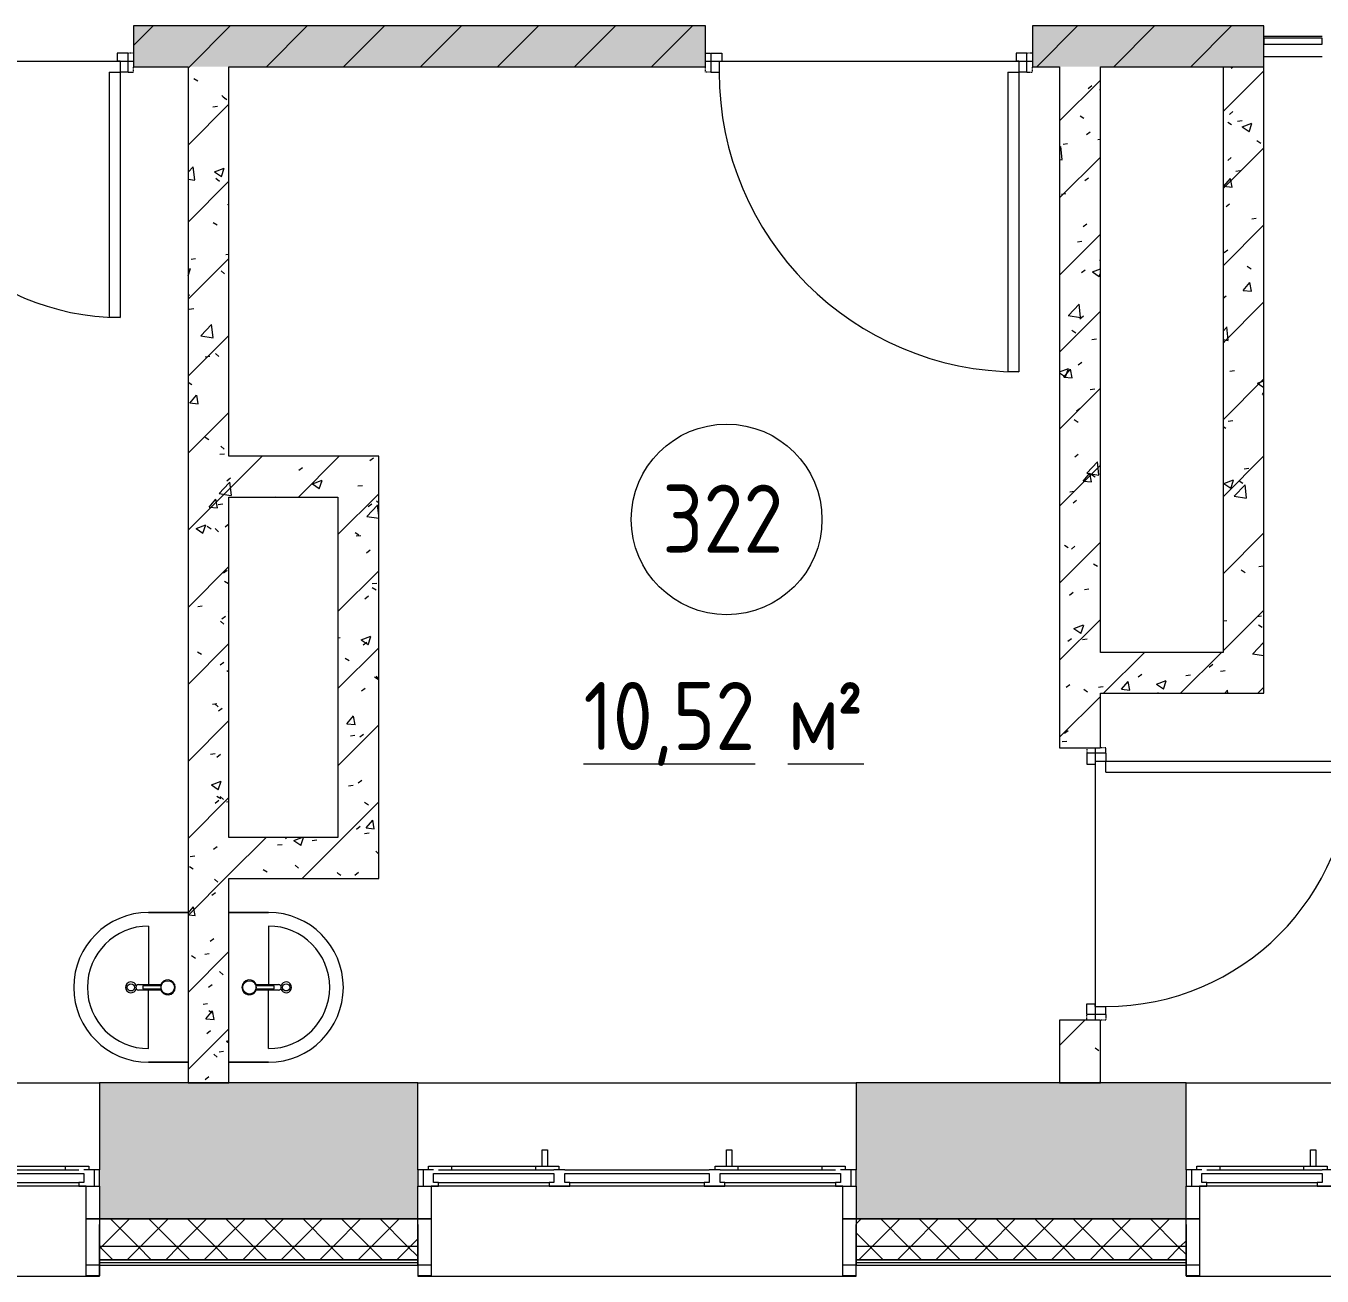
# Model space of a CAD drawing. Header units: millimetres. Extents: x -515342 to 330399, y -224905 to 507333.
# Drawn here: x -309280 to -304521, y 260535 to 265125 of the extents above; entities that cross this region are included whole.
import ezdxf

# ---------------------------------------------------------------- set-up
doc = ezdxf.new("R2010")
doc.units = ezdxf.units.MM
doc.linetypes.add('ASVP_Невидимые', pattern=[5, 3, -2])
doc.layers.get('0').update_dxf_attribs({"lineweight": 0})
for name, color, linetype, lineweight in [('_ Окна', 7, 'Continuous', 0), ('Витраж', 7, 'Continuous', 0), ('Двери', 7, 'Continuous', 0), ('Марки помещений', 7, 'Continuous', 0), ('Окна', 7, 'Continuous', 0), ('Панели витража', 7, 'Continuous', 0), ('Перекрытие', 7, 'Continuous', 0), ('Сантехника', 7, 'Continuous', 0), ('Стены внутренние', 7, 'Continuous', 0), ('Стены наружные', 7, 'Continuous', 0), ('Стены несущие', 7, 'Continuous', 0), ('Стены отделка', 7, 'Continuous', 0), ('Стены перегородки', 7, 'Continuous', 0), ('Стены штриховка', 7, 'Continuous', 0)]:
    doc.layers.add(name, color=color, linetype=linetype, lineweight=lineweight)
doc.styles.add('GOST Common_1', font='', dxfattribs={"width": 0.9, "height": 250})
doc.styles.add('GOST Common_2', font='', dxfattribs={"width": 0.9, "height": 250})
doc.styles.get('GOST Common_1').set_extended_font_data('GOST Common')
doc.styles.get('GOST Common_2').set_extended_font_data('GOST Common')
pattern_1 = [(45, (0, 0), (-70.71068, 70.71068), []), (135, (0, 0), (-70.71068, -70.71068), [])]
pattern_2 = [(45, (-375064.64, 258270.41), (-141.42136, 141.42136), [])]
pattern_3 = [(50, (-375064.64, 258270.4), (364.3679, -31.8783), [38.1, -419.1]), (355, (-375064.64, 258270.4), (-70.4859, 382.1133), [30.48, -335.28]), (100.451, (-375034.27, 258267.76), (293.885, 350.2334), [32.38, -356.18]), (46.184, (-375064.64, 258372), (542.1585, -84.0858), [57.15, -628.65]), (96.636, (-375019.46, 258365), (474.805, 494.8554), [48.57, -534.27]), (351.184, (-375064.64, 258372), (474.81, 494.85), [45.72, -502.92]), (21, (-375013.84, 258346.6), (303.2285, -204.5305), [38.1, -419.1]), (326, (-375013.84, 258346.6), (123.6039, 368.376), [30.48, -335.28]), (71.451, (-374988.57, 258329.57), (426.8341, 163.8427), [32.38, -356.18]), (37.5, (-375064.64, 258270.41), (6.17665, 169.11015), [16.764, -314.452, 16.764, -323.596, -336.55]), (37.5, (-375064.64, 258270.41), (6.17665, 169.11015), [-671.576, 16.764, -319.786]), (7.5, (-375064.64, 258270.41), (133.63888, 200.3615), [16.764, -177.292, 16.764, -306.832, -128.27]), (7.5, (-375064.64, 258270.41), (133.63888, 200.3615), [-517.652, 16.764, -111.506]), (327.5, (-375177.92, 258270.41), (271.18182, -11.45836), [16.764, -110.236, 16.764, -379.476, -525.78]), (327.5, (-375177.92, 258270.41), (271.18182, -11.45836), [-523.24, 16.764, -509.016]), (317.5, (-375228.72, 258270.41), (296.2585, 50.85285), [16.764, -148.336, 16.764, -246.38, -373.38]), (317.5, (-375228.72, 258270.41), (296.2585, 50.85285), [-428.244, 16.764, -356.616])]

# ---------------------------------------------------------------- blocks, each defined once
blk = doc.blocks.new('Окно_ПВХ_3Створки_1Фрамуга-верх - АР_Окно_ОП_1820_h_х1570_3ст2фр-в-V3-О_АР_П_3__6_750_План 3 этажа')
at = {"layer": '_ Окна'}
for p, q in [((-729, 130), (-805, 130)), ((-805, 130), (-805, 70)), ((-785, 70), (-785, 130)), ((-747, 84), (-747, 116)), ((-747, 116), (-729, 116)), ((-729, 116), (-729, 130)), ((-323, 116), (-729, 116)), ((-247, 130), (-323, 130)), ((-323, 130), (-323, 116)), ((-323, 116), (-305, 116)), ((-305, 116), (-305, 84)), ((-265, 84), (-265, 116)), ((-265, 116), (-247, 116)), ((-247, 116), (-247, 130)), ((247, 116), (-247, 116)), ((323, 130), (247, 130)), ((247, 130), (247, 116)), ((247, 116), (265, 116)), ((265, 116), (265, 84)), ((305, 84), (305, 116)), ((305, 116), (323, 116)), ((323, 116), (323, 130)), ((729, 116), (323, 116)), ((729, 130), (729, 116)), ((805, 130), (729, 130)), ((729, 116), (747, 116)), ((747, 116), (747, 84)), ((785, 70), (785, 130)), ((805, 70), (805, 130)), ((-805, 70), (-747, 70)), ((-765, 56), (-765, 70)), ((-680, 56), (-765, 56)), ((-305, 84), (-747, 84)), ((-680, 70), (-680, 56)), ((-372, 70), (-372, 56)), ((-287, 56), (-372, 56)), ((-305, 70), (-265, 70)), ((-287, 70), (-287, 56)), ((265, 84), (-265, 84)), ((265, 70), (305, 70)), ((287, 56), (287, 70)), ((372, 56), (287, 56)), ((747, 84), (305, 84)), ((372, 70), (372, 56)), ((680, 70), (680, 56)), ((765, 56), (680, 56)), ((747, 70), (805, 70)), ((765, 70), (765, 56))]:
    blk.add_line(p, q, dxfattribs=at)
at = {"layer": 'Окна'}
for p, q in [((-729, 130), (-323, 130)), ((-247, 130), (247, 130)), ((323, 130), (729, 130)), ((-305, 70), (-729, 70)), ((-372, 56), (-680, 56)), ((-348.5, -4), (-348.5, 56)), ((-328.5, 56), (-328.5, -4)), ((265, 70), (-265, 70)), ((729, 70), (305, 70)), ((328.5, -4), (328.5, 56)), ((348.5, 56), (348.5, -4)), ((680, 56), (372, 56)), ((-328.5, -4), (-348.5, -4)), ((348.5, -4), (328.5, -4))]:
    blk.add_line(p, q, dxfattribs=at)
blk = doc.blocks.new('Прямоугольный импост - АР_Откос_Металлический_50х330 Белый Левый-V16-О_АР_П_3__6_750_План 3 этажа')
at = {"layer": 'Витраж'}
for p, q in [((83984.6, 2594.9), (82474.6, 2594.9)), ((82474.6, 2264.9), (83984.6, 2264.9))]:
    blk.add_line(p, q, dxfattribs=at)
blk = doc.blocks.new('Прямоугольный импост - АР_Откос_Металлический_50х330 Белый Правый-V17-О_АР_П_3__6_750_План 3 этажа')
at = {"layer": 'Витраж', "lineweight": 18}
for p, q in [((-50, -40), (-50, 290)), ((-50, 290), (-49, 290)), ((-49, 290), (-49, -39)), ((-1, -39), (-1, 150)), ((-1, 150), (0, 150)), ((0, 150), (0, -40)), ((0, -40), (-50, -40)), ((-49, -39), (-1, -39))]:
    blk.add_line(p, q, dxfattribs=at)
blk = doc.blocks.new('Прямоугольный импост - АР_Откос_Металлический_50х330 Белый Левый-V18-О_АР_П_3__6_750_План 3 этажа')
at = {"layer": 'Витраж', "lineweight": 18}
for p, q in [((-50, 290), (-50, -40)), ((-49, 290), (-50, 290)), ((-49, -39), (-49, 290)), ((0, 150), (-1, 150)), ((-1, 150), (-1, -39)), ((0, -40), (0, 150)), ((-50, -40), (0, -40)), ((-1, -39), (-49, -39))]:
    blk.add_line(p, q, dxfattribs=at)
blk = doc.blocks.new('СД_Люблино_Фасады_rvt-1-О_АР_П_3__6_750_План 3 этажа')
at = {"layer": 'Стены внутренние'}
h = blk.add_hatch(dxfattribs=at)
h.set_pattern_fill('FP_1', color=256, style=0, pattern_type=2)
h.set_pattern_definition([(45, (0, 0), (-224.5064, 224.5064), []), (45, (224.5, 0), (-224.5064, 224.5064), [396.875, -79.375, 3.353, -76.022])])
h.paths.add_polyline_path([(85325, 2475), (85325, 2975), (84034.6, 2975), (84034.6, 2475), (84354.2, 2475)])
h.paths.add_polyline_path([(82424.6, 2475), (82424.6, 2975), (80024.6, 2975), (80024.6, 2475), (82310.6, 2475)])
h.paths.add_polyline_path([(77614.6, 2475), (77614.6, 2975), (76428.8, 2975), (76428.8, 2475), (77457.1, 2475)])
h.paths.add_polyline_path([(73880.8, 2475), (74018.8, 2475), (74018.8, 2975), (71654.3, 2975), (71654.3, 2475), (73625.3, 2475)])
h.paths.add_polyline_path([(70044.3, 2475), (70044.3, 2975), (68833.2, 2975), (68833.2, 2475), (69547.1, 2475)])
h.paths.add_polyline_path([(67223.2, 2475), (67223.2, 2975), (66055, 2975), (66055, 2475), (66983.7, 2475)])
h.paths.add_polyline_path([(64445, 2475), (64445, 2975), (63279.5, 2975), (63279.5, 2475), (64429.2, 2475)])
h.paths.add_polyline_path([(61669.5, 2475), (61669.5, 2975), (59270, 2975), (59270, 2475), (61619.2, 2475)])
h.paths.add_polyline_path([(56860, 2475), (56860, 2975), (55705, 2975), (55705, 2475), (56765.7, 2475)])
h.paths.add_polyline_path([(53295, 2475), (53295, 2975), (52107.5, 2975), (52107.5, 2475), (53189.4, 2475)])
h.paths.add_polyline_path([(49697.5, 2475), (49697.5, 2975), (48505, 2975), (48505, 2475), (49613.1, 2475)])
h.paths.add_polyline_path([(46036.8, 2475), (46095, 2475), (46095, 2975), (44880, 2975), (44880, 2475), (45525.9, 2475)])
h.paths.add_polyline_path([(42470, 2475), (42470, 2975), (40100.1, 2975), (40100.1, 2475), (42460.5, 2475)])
h.paths.add_polyline_path([(38490.1, 2475), (38490.1, 2975), (37284.2, 2975), (37284.2, 2475), (38373.4, 2475)])
h.paths.add_polyline_path([(35563.4, 2475), (35674.2, 2475), (35674.2, 2975), (34486.9, 2975), (34486.9, 2475), (35308, 2475)])
h.paths.add_polyline_path([(32753.5, 2475), (32876.9, 2475), (32876.9, 2975), (31722.6, 2975), (31722.6, 2475), (32242.6, 2475)])
h.paths.add_polyline_path([(29943.5, 2475), (30112.6, 2475), (30112.6, 2975), (27685.9, 2975), (27685.9, 2475), (29688.1, 2475)])
h.paths.add_polyline_path([(25275.9, 2475), (25275.9, 2975), (24073.4, 2975), (24073.4, 2475), (25090, 2475)])
h.paths.add_polyline_path([(21663.4, 2475), (21663.4, 2975), (19290.9, 2975), (19290.9, 2475), (21513.7, 2475)])
h.paths.add_polyline_path([(17680.9, 2475), (17680.9, 2975), (16335, 2975), (16335, 2475), (17426.5, 2475)])
at = {"layer": 'Стены наружные'}
h = blk.add_hatch(dxfattribs=at)
h.set_pattern_fill('FP_5', color=256, style=0, pattern_type=2)
h.set_pattern_definition(pattern_1)
h.paths.add_polyline_path([(77457.1, 2374.9), (77614.6, 2374.9), (77614.6, 2474.9), (76428.8, 2474.9), (76428.8, 2374.9), (77201.6, 2374.9)])
h.paths.add_polyline_path([(73880.8, 2374.9), (74018.8, 2374.9), (74018.8, 2474.9), (71654.3, 2474.9), (71654.3, 2374.9), (73625.3, 2374.9)])
h.paths.add_polyline_path([(70044.3, 2374.9), (70044.3, 2474.9), (68833.2, 2474.9), (68833.2, 2374.9), (69027.3, 2374.9)])
h.paths.add_polyline_path([(66983.7, 2374.9), (67223.2, 2374.9), (67223.2, 2474.9), (66055, 2474.9), (66055, 2374.9), (66472.8, 2374.9)])
h.paths.add_polyline_path([(64445, 2374.9), (64445, 2474.9), (63279.5, 2474.9), (63279.5, 2374.9), (64429.2, 2374.9)])
h.paths.add_polyline_path([(61363.8, 2374.9), (61669.5, 2374.9), (61669.5, 2474.9), (60240, 2474.9), (60240, 2374.9), (61108.3, 2374.9)])
h = blk.add_hatch(dxfattribs=at)
h.set_pattern_fill('FP_5', color=256, style=0, pattern_type=2)
h.set_pattern_definition(pattern_1)
h.paths.add_polyline_path([(77614.6, 2324.9), (77614.6, 2374.9), (76428.8, 2374.9), (76428.8, 2324.9), (77457.1, 2324.9)])
h.paths.add_polyline_path([(73625.3, 2324.9), (74018.8, 2324.9), (74018.8, 2374.9), (71654.3, 2374.9), (71654.3, 2324.9), (73114.5, 2324.9)])
h.paths.add_polyline_path([(70044.3, 2324.9), (70044.3, 2374.9), (68833.2, 2374.9), (68833.2, 2324.9), (69027.3, 2324.9)])
h.paths.add_polyline_path([(67223.2, 2324.9), (67223.2, 2374.9), (66055, 2374.9), (66055, 2324.9), (66983.7, 2324.9)])
h.paths.add_polyline_path([(63918.3, 2324.9), (64445, 2324.9), (64445, 2374.9), (63279.5, 2374.9), (63279.5, 2324.9), (63407.4, 2324.9)])
h.paths.add_polyline_path([(61363.8, 2324.9), (61669.5, 2324.9), (61669.5, 2374.9), (60240, 2374.9), (60240, 2324.9), (61108.3, 2324.9)])
at = {"layer": 'Стены внутренние'}
for p, q in [((64445, 2975), (66055, 2975)), ((67223.2, 2975), (68833.2, 2975)), ((70044.3, 2975), (71654.3, 2975)), ((66055, 2475), (66006, 2475)), ((67272.2, 2475), (67223.2, 2475)), ((68833.2, 2475), (68784.2, 2475)), ((70093.3, 2475), (70044.3, 2475)), ((66054.2, 2304.9), (66005.9, 2304.9)), ((67272.3, 2304.9), (67224, 2304.9)), ((68832.4, 2304.9), (68784.1, 2304.9)), ((70093.4, 2304.9), (70045.1, 2304.9))]:
    blk.add_line(p, q, dxfattribs=at)
at = {"layer": 'Стены наружные'}
for p, q in [((66006, 2474.9), (66055, 2474.9)), ((67223.2, 2474.9), (67272.2, 2474.9)), ((68784.2, 2474.9), (68833.2, 2474.9)), ((70044.3, 2474.9), (70093.3, 2474.9))]:
    blk.add_line(p, q, dxfattribs=at)
at = {"layer": 'Стены несущие'}
for p, q in [((67223.2, 2975), (66055, 2975)), ((66055, 2975), (66055, 2655)), ((67223.2, 2655), (67223.2, 2975)), ((70044.3, 2975), (68833.2, 2975)), ((68833.2, 2975), (68833.2, 2655)), ((70044.3, 2655), (70044.3, 2975)), ((66055, 2595), (66055, 2475)), ((67223.2, 2475), (67223.2, 2595)), ((68833.2, 2595), (68833.2, 2475)), ((70044.3, 2475), (70044.3, 2595)), ((66055, 2475), (67223.2, 2475)), ((68833.2, 2475), (70044.3, 2475))]:
    blk.add_line(p, q, dxfattribs=at)
at = {"layer": 'Стены отделка', "lineweight": 9}
for p, q in [((67223.2, 2474.9), (66055, 2474.9)), ((66055, 2474.9), (66055, 2374.9)), ((67223.2, 2374.9), (67223.2, 2474.9)), ((70044.3, 2474.9), (68833.2, 2474.9)), ((68833.2, 2474.9), (68833.2, 2374.9)), ((70044.3, 2374.9), (70044.3, 2474.9)), ((66055, 2374.9), (66055, 2324.9)), ((67223.2, 2324.9), (67223.2, 2374.9)), ((68833.2, 2374.9), (68833.2, 2324.9)), ((70044.3, 2324.9), (70044.3, 2374.9)), ((66055, 2324.9), (66055, 2314.9)), ((66055, 2314.9), (66055, 2304.9)), ((66055, 2304.9), (67223.2, 2304.9)), ((67223.2, 2314.9), (67223.2, 2324.9)), ((67223.2, 2304.9), (67223.2, 2314.9)), ((68833.2, 2324.9), (68833.2, 2314.9)), ((68833.2, 2314.9), (68833.2, 2304.9)), ((68833.2, 2304.9), (70044.3, 2304.9)), ((70044.3, 2314.9), (70044.3, 2324.9)), ((70044.3, 2304.9), (70044.3, 2314.9))]:
    blk.add_line(p, q, dxfattribs=at)
at = {"layer": 'Стены штриховка'}
for p, q in [((66055, 2374.9), (67223.2, 2374.9)), ((68833.2, 2374.9), (70044.3, 2374.9)), ((66055, 2324.9), (67223.2, 2324.9)), ((67223.2, 2324.9), (66055, 2324.9)), ((66055, 2314.9), (67223.2, 2314.9)), ((68833.2, 2324.9), (70044.3, 2324.9)), ((70044.3, 2324.9), (68833.2, 2324.9)), ((68833.2, 2314.9), (70044.3, 2314.9))]:
    blk.add_line(p, q, dxfattribs=at)
at = {"layer": 'Витраж', "lineweight": 9}
for name, p in [('Прямоугольный импост - АР_Откос_Металлический_50х330 Белый Левый-V16-О_АР_П_3__6_750_План 3 этажа', (-17979.6, 0)), ('Прямоугольный импост - АР_Откос_Металлический_50х330 Белый Левый-V18-О_АР_П_3__6_750_План 3 этажа', (66055, 2304.9)), ('Прямоугольный импост - АР_Откос_Металлический_50х330 Белый Левый-V16-О_АР_П_3__6_750_План 3 этажа', (-15201.4, 0)), ('Прямоугольный импост - АР_Откос_Металлический_50х330 Белый Левый-V18-О_АР_П_3__6_750_План 3 этажа', (68833.2, 2304.9)), ('Прямоугольный импост - АР_Откос_Металлический_50х330 Белый Левый-V16-О_АР_П_3__6_750_План 3 этажа', (-12380.4, 0))]:
    blk.add_blockref(name, p, dxfattribs=at)
at = {"layer": 'Витраж', "lineweight": 9, "extrusion": (0, 0, -1)}
for p in [(-67223.2, 2304.9), (-70044.3, 2304.9)]:
    blk.add_blockref('Прямоугольный импост - АР_Откос_Металлический_50х330 Белый Правый-V17-О_АР_П_3__6_750_План 3 этажа', p, dxfattribs=at)
at = {"layer": 'Окна', "lineweight": 9, "rotation": 180}
for p in [(65250, 2725), (68028.2, 2725), (70849.3, 2725)]:
    blk.add_blockref('Окно_ПВХ_3Створки_1Фрамуга-верх - АР_Окно_ОП_1820_h_х1570_3ст2фр-в-V3-О_АР_П_3__6_750_План 3 этажа', p, dxfattribs=at)
blk = doc.blocks.new('Дверь_Деревянная_1 полотно - АР_Дверь_Межкомнатная_900х2000h_полотно__Г_Пр-9141869-О_АР_П_3__6_750_План 3 этажа')
at = {"layer": 'Двери', "lineweight": 18}
for p, q in [((-450, 95), (-450, 995)), ((-450, 995), (-410, 995)), ((-410, 95), (-410, 995)), ((-480, 95), (-450, 95)), ((-480, 95), (-480, 25)), ((-450, 55), (-450, 95)), ((-410, 95), (-450, 95)), ((-450, 55), (-440, 55)), ((-440, 25), (-440, 55)), ((450, 55), (440, 55)), ((440, 25), (440, 55)), ((480, 95), (450, 95)), ((450, 55), (450, 95)), ((480, 95), (480, 25)), ((-480, 25), (-440, 25)), ((480, 25), (440, 25))]:
    blk.add_line(p, q, dxfattribs=at)
at = {"layer": 'Двери', "linetype": 'ASVP_Невидимые', "lineweight": 18}
for p, q in [((-500, 95), (-500, 75)), ((-480, 95), (-500, 95)), ((480, 95), (500, 95)), ((500, 95), (500, 75)), ((-500, 25), (-480, 25)), ((500, 25), (480, 25))]:
    blk.add_line(p, q, dxfattribs=at)
at = {"layer": 'Двери', "lineweight": 18}
blk.add_arc((-450, 95), 900, 0, 90, dxfattribs=at)
blk = doc.blocks.new('Панели_Витраж ТПТ75_Заполнение - АР_ПанельВитража_ТПТ75_Стекло многослойное огнестойкое_22мм-9684603-О_АР_П_3__6_750_План 3 этажа')
at = {"layer": 'Панели витража', "lineweight": 18}
for p, q in [((106.9, -7.5), (-106.9, -7.5)), ((-106.9, -7.5), (-106.9, -29.5)), ((-106.9, -29.5), (106.9, -29.5)), ((106.9, -29.5), (106.9, -7.5))]:
    blk.add_line(p, q, dxfattribs=at)
blk = doc.blocks.new('Прямоугольный импост - АР_Импост_ТПТ75_101х75-9684602-О_АР_П_3__6_750_План 3 этажа')
at = {"layer": 'Витраж'}
for p, q in [((70330, 6817.5), (70543.8, 6817.5)), ((70330, 6742.5), (70543.8, 6742.5))]:
    blk.add_line(p, q, dxfattribs=at)
blk = doc.blocks.new('Дверь_Деревянная_1 полотно - АР_Дверь_Межкомнатная_1100х2000h_полотно__Г_Пр-10276698-О_АР_П_3__6_750_План 3 этажа')
at = {"layer": 'Двери', "lineweight": 18}
for p, q in [((-550, 95), (-550, 1195)), ((-550, 1195), (-510, 1195)), ((-510, 95), (-510, 1195)), ((-580, 95), (-550, 95)), ((-580, 95), (-580, 25)), ((-550, 55), (-550, 95)), ((-510, 95), (-550, 95)), ((-550, 55), (-540, 55)), ((-540, 25), (-540, 55)), ((550, 55), (540, 55)), ((540, 25), (540, 55)), ((580, 95), (550, 95)), ((550, 55), (550, 95)), ((580, 95), (580, 25)), ((-580, 25), (-540, 25)), ((580, 25), (540, 25))]:
    blk.add_line(p, q, dxfattribs=at)
at = {"layer": 'Двери', "linetype": 'ASVP_Невидимые', "lineweight": 18}
for p, q in [((-600, 95), (-600, 75)), ((-580, 95), (-600, 95)), ((580, 95), (600, 95)), ((600, 95), (600, 75)), ((-600, 25), (-580, 25)), ((600, 25), (580, 25))]:
    blk.add_line(p, q, dxfattribs=at)
at = {"layer": 'Двери', "lineweight": 18}
blk.add_arc((-550, 95), 1100, 0, 90, dxfattribs=at)
blk = doc.blocks.new('2D_Раковина - АР_Сантехнические приборы_Раковина 550х420-8920611-О_АР_П_3__6_750_План 3 этажа')
at = {"layer": 'Сантехника'}
for p, q in [((-119.1, 175.6), (-119.1, 256.9)), ((-115.1, 241), (-115.1, 174.6)), ((-103.1, 241), (-115.1, 241)), ((-103.1, 174.6), (-103.1, 241)), ((-99.1, 256.9), (-99.1, 175.6)), ((-384.1, 220), (-384.1, 75)), ((-384.1, 75), (-384.1, 220)), ((-334.1, 220), (-119.1, 220)), ((115.9, 220), (-99.1, 220)), ((165.9, 75), (165.9, 220)), ((165.9, 220), (165.9, 75))]:
    blk.add_line(p, q, dxfattribs=at)
for centre, radius in [((-109.1, 285), 13.3), ((-109.1, 150), 24.5)]:
    blk.add_circle(centre, radius, dxfattribs=at)
for centre, radius, start, end in [((-109.1, 220), 275, 360, 180), ((-109.1, 220), 275, 360, 180), ((-109.1, 220), 225, 0, 180), ((-109.1, 285), 20, 284.1438, 255.8562), ((-109.1, 256.9), 10, 0, 180), ((-109.1, 150), 27.5, 102.6043, 77.3977), ((-109.1, 150), 25.3, 76.2933, 103.7089)]:
    blk.add_arc(centre, radius, start, end, dxfattribs=at)
blk = doc.blocks.new('ASVP_Марка_Помещение_ДваЗначения - Номер Площадь-685795-О_АР_П_3__6_750_План 3 этажа')
at = {"layer": 'Марки помещений'}
blk.add_circle((0, 0), 3.5, dxfattribs=at)

msp = doc.modelspace()

# ---------------------------------------------------------------- hatches: boundary and pattern name
at = {"layer": 'Стены внутренние'}
h = msp.add_hatch(dxfattribs=at)
h.set_pattern_fill('FP_2', color=256, style=0, pattern_type=2)
h.set_pattern_definition(pattern_2)
h.paths.add_polyline_path([(-304734.6354, 264975.4137), (-304734.6354, 265125.4137), (-305584.6354, 265125.4137), (-305584.6354, 264975.4137), (-305015.5749, 264975.4137)])
h.paths.add_polyline_path([(-306784.6354, 264975.4137), (-306784.6354, 265125.4137), (-308884.6354, 265125.4137), (-308884.6354, 264975.4137), (-308080.9655, 264975.4137)])
h.paths.add_polyline_path([(-309884.6354, 264975.4137), (-309884.6354, 265125.4137), (-312284.6354, 265125.4137), (-312284.6354, 264975.4137), (-310124.5592, 264975.4137)])
h.paths.add_polyline_path([(-313284.6354, 264975.4137), (-313284.6354, 265125.4137), (-314314.6354, 265125.4137), (-314314.6354, 264975.4137), (-314211.7467, 264975.4137)])
h = msp.add_hatch(dxfattribs=at)
h.set_pattern_fill('FP_3', color=256, style=0, pattern_type=2)
h.set_pattern_definition(pattern_3)
h.paths.add_polyline_path([(-304734.6354, 264975.4137), (-304734.6354, 265125.4137), (-305584.6354, 265125.4137), (-305584.6354, 264975.4137), (-305015.5749, 264975.4137)])
h.paths.add_polyline_path([(-306784.6354, 264975.4137), (-306784.6354, 265125.4137), (-308884.6354, 265125.4137), (-308884.6354, 264975.4137), (-308080.9655, 264975.4137)])
h.paths.add_polyline_path([(-309884.6354, 264975.4137), (-309884.6354, 265125.4137), (-312284.6354, 265125.4137), (-312284.6354, 264975.4137), (-310124.5592, 264975.4137)])
h.paths.add_polyline_path([(-313284.6354, 264975.4137), (-313284.6354, 265125.4137), (-314314.6354, 265125.4137), (-314314.6354, 264975.4137), (-314211.7467, 264975.4137)])
h = msp.add_hatch(dxfattribs=at)
h.set_pattern_fill('FP_2', color=256, style=0, pattern_type=2)
h.set_pattern_definition(pattern_2)
h.paths.add_polyline_path([(-308591.8639, 261245.4137), (-308534.6354, 261245.4137), (-308534.6354, 264975.4137), (-308684.6354, 264975.4137), (-308684.6354, 261245.4137)])
h = msp.add_hatch(dxfattribs=at)
h.set_pattern_fill('FP_3', color=256, style=0, pattern_type=2)
h.set_pattern_definition(pattern_3)
h.paths.add_polyline_path([(-308591.8639, 261245.4137), (-308534.6354, 261245.4137), (-308534.6354, 264975.4137), (-308684.6354, 264975.4137), (-308684.6354, 261245.4137)])
h = msp.add_hatch(dxfattribs=at)
h.set_pattern_fill('FP_2', color=256, style=0, pattern_type=2)
h.set_pattern_definition(pattern_2)
h.paths.add_polyline_path([(-305484.6354, 261245.3538), (-305334.6354, 261245.3538), (-305334.6354, 261475.4137), (-305484.6354, 261475.4137), (-305484.6354, 261288.9235)])
h.paths.add_polyline_path([(-305484.6354, 262475.4137), (-305334.6354, 262475.4137), (-305334.6354, 264975.4137), (-305484.6354, 264975.4137), (-305484.6354, 262722.3644)])
h = msp.add_hatch(dxfattribs=at)
h.set_pattern_fill('FP_3', color=256, style=0, pattern_type=2)
h.set_pattern_definition(pattern_3)
h.paths.add_polyline_path([(-305484.6354, 261245.3538), (-305334.6354, 261245.3538), (-305334.6354, 261475.4137), (-305484.6354, 261475.4137), (-305484.6354, 261288.9235)])
h.paths.add_polyline_path([(-305484.6354, 262475.4137), (-305334.6354, 262475.4137), (-305334.6354, 264975.4137), (-305484.6354, 264975.4137), (-305484.6354, 262722.3644)])
h = msp.add_hatch(dxfattribs=at)
h.set_pattern_fill('FP_2', color=256, style=0, pattern_type=2)
h.set_pattern_definition(pattern_2)
h.paths.add_polyline_path([(-304884.6354, 262675.4137), (-304734.6354, 262675.4137), (-304734.6354, 264975.4137), (-304884.6354, 264975.4137), (-304884.6354, 262722.3644)])
h = msp.add_hatch(dxfattribs=at)
h.set_pattern_fill('FP_3', color=256, style=0, pattern_type=2)
h.set_pattern_definition(pattern_3)
h.paths.add_polyline_path([(-304884.6354, 262675.4137), (-304734.6354, 262675.4137), (-304734.6354, 264975.4137), (-304884.6354, 264975.4137), (-304884.6354, 262722.3644)])
h = msp.add_hatch(dxfattribs=at)
h.set_pattern_fill('FP_2', color=256, style=0, pattern_type=2)
h.set_pattern_definition(pattern_2)
h.paths.add_polyline_path([(-308134.6354, 263395.4137), (-308134.6354, 263545.4137), (-308534.6354, 263545.4137), (-308534.6354, 263395.4137)])
h = msp.add_hatch(dxfattribs=at)
h.set_pattern_fill('FP_3', color=256, style=0, pattern_type=2)
h.set_pattern_definition(pattern_3)
h.paths.add_polyline_path([(-308134.6354, 263395.4137), (-308134.6354, 263545.4137), (-308534.6354, 263545.4137), (-308534.6354, 263395.4137)])
h = msp.add_hatch(dxfattribs=at)
h.set_pattern_fill('FP_2', color=256, style=0, pattern_type=2)
h.set_pattern_definition(pattern_2)
h.paths.add_polyline_path([(-308080.9655, 261995.4137), (-307984.6354, 261995.4137), (-307984.6354, 263545.4137), (-308134.6354, 263545.4137), (-308134.6354, 261995.4137)])
h = msp.add_hatch(dxfattribs=at)
h.set_pattern_fill('FP_3', color=256, style=0, pattern_type=2)
h.set_pattern_definition(pattern_3)
h.paths.add_polyline_path([(-308080.9655, 261995.4137), (-307984.6354, 261995.4137), (-307984.6354, 263545.4137), (-308134.6354, 263545.4137), (-308134.6354, 261995.4137)])
h = msp.add_hatch(dxfattribs=at)
h.set_pattern_fill('FP_2', color=256, style=0, pattern_type=2)
h.set_pattern_definition(pattern_2)
h.paths.add_polyline_path([(-305334.6354, 262675.4137), (-304884.6354, 262675.4137), (-304884.6354, 262825.4137), (-305334.6354, 262825.4137), (-305334.6354, 262722.3644)])
h = msp.add_hatch(dxfattribs=at)
h.set_pattern_fill('FP_3', color=256, style=0, pattern_type=2)
h.set_pattern_definition(pattern_3)
h.paths.add_polyline_path([(-305334.6354, 262675.4137), (-304884.6354, 262675.4137), (-304884.6354, 262825.4137), (-305334.6354, 262825.4137), (-305334.6354, 262722.3644)])
h = msp.add_hatch(dxfattribs=at)
h.set_pattern_fill('FP_2', color=256, style=0, pattern_type=2)
h.set_pattern_definition(pattern_2)
h.paths.add_polyline_path([(-308134.6354, 261995.4137), (-308134.6354, 262145.4137), (-308534.6354, 262145.4137), (-308534.6354, 261995.4137)])
h = msp.add_hatch(dxfattribs=at)
h.set_pattern_fill('FP_3', color=256, style=0, pattern_type=2)
h.set_pattern_definition(pattern_3)
h.paths.add_polyline_path([(-308134.6354, 261995.4137), (-308134.6354, 262145.4137), (-308534.6354, 262145.4137), (-308534.6354, 261995.4137)])

# ---------------------------------------------------------------- linework, layer by layer
at = {"layer": 'Перекрытие'}
for p, q in [((-309884.6354, 264995.4137), (-308884.6354, 264995.4137)), ((-306784.6354, 264995.4137), (-305584.6354, 264995.4137)), ((-305354.6354, 262475.4137), (-305354.6354, 261475.4137))]:
    msp.add_line(p, q, dxfattribs=at)
at = {"layer": 'Стены перегородки'}
for p, q in [((-306784.6354, 265125.4137), (-308884.6354, 265125.4137)), ((-308884.6354, 265125.4137), (-308884.6354, 264975.4137)), ((-306784.6354, 264975.4137), (-306784.6354, 265125.4137)), ((-304734.6354, 265125.4137), (-305584.6354, 265125.4137)), ((-305584.6354, 265125.4137), (-305584.6354, 264975.4137)), ((-304734.6354, 262675.4137), (-304734.6354, 265125.4137)), ((-308884.6354, 264975.4137), (-308684.6354, 264975.4137)), ((-308684.6354, 264975.4137), (-308684.6354, 261245.4137)), ((-308534.6354, 263545.4137), (-308534.6354, 264975.4137)), ((-308534.6354, 264975.4137), (-306784.6354, 264975.4137)), ((-305584.6354, 264975.4137), (-305484.6354, 264975.4137)), ((-305484.6354, 264975.4137), (-305484.6354, 262475.4137)), ((-305334.6354, 262825.4137), (-305334.6354, 264975.4137)), ((-305334.6354, 264975.4137), (-304734.6354, 264975.4137)), ((-304884.6354, 264975.4137), (-304884.6354, 262825.4137)), ((-307984.6354, 263545.4137), (-308534.6354, 263545.4137)), ((-307984.6354, 261995.4137), (-307984.6354, 263545.4137)), ((-308534.6354, 263395.4137), (-308134.6354, 263395.4137)), ((-308534.6354, 262145.4137), (-308534.6354, 263395.4137)), ((-308134.6354, 263395.4137), (-308134.6354, 262145.4137)), ((-304884.6354, 262825.4137), (-305334.6354, 262825.4137)), ((-305334.6354, 262475.4137), (-305334.6354, 262675.4137)), ((-305334.6354, 262675.4137), (-304734.6354, 262675.4137)), ((-305484.6354, 262475.4137), (-305334.6354, 262475.4137)), ((-308134.6354, 262145.4137), (-308534.6354, 262145.4137)), ((-308534.6354, 261245.4137), (-308534.6354, 261995.4137)), ((-308534.6354, 261995.4137), (-307984.6354, 261995.4137)), ((-305334.6354, 261475.4137), (-305484.6354, 261475.4137)), ((-305484.6354, 261475.4137), (-305484.6354, 261245.3538)), ((-305334.6354, 261245.3538), (-305334.6354, 261475.4137)), ((-308684.6354, 261245.4137), (-308534.6354, 261245.4137)), ((-305484.6354, 261245.3538), (-305334.6354, 261245.3538))]:
    msp.add_line(p, q, dxfattribs=at)

# ---------------------------------------------------------------- block references
msp.add_blockref('СД_Люблино_Фасады_rvt-1-О_АР_П_3__6_750_План 3 этажа', (-375064.6354, 258270.4137))
at = {"layer": 'Витраж'}
msp.add_blockref('Прямоугольный импост - АР_Импост_ТПТ75_101х75-9684602-О_АР_П_3__6_750_План 3 этажа', (-375064.6354, 258270.4137), dxfattribs=at)
at = {"layer": 'Двери'}
for name, p, rotation in [('Дверь_Деревянная_1 полотно - АР_Дверь_Межкомнатная_900х2000h_полотно__Г_Пр-9141869-О_АР_П_3__6_750_План 3 этажа', (-309384.6354, 265050.4137), 180), ('Дверь_Деревянная_1 полотно - АР_Дверь_Межкомнатная_1100х2000h_полотно__Г_Пр-10276698-О_АР_П_3__6_750_План 3 этажа', (-306184.6354, 265050.4137), 180), ('Дверь_Деревянная_1 полотно - АР_Дверь_Межкомнатная_900х2000h_полотно__Г_Пр-9141869-О_АР_П_3__6_750_План 3 этажа', (-305409.6354, 261975.4137), 269.9999999999999)]:
    msp.add_blockref(name, p, dxfattribs=dict(at, rotation=rotation))
at = {"layer": 'Марки помещений', "xscale": 99.99999999999993, "yscale": 99.99999999999993, "zscale": 99.99999999999993}
msp.add_blockref('ASVP_Марка_Помещение_ДваЗначения - Номер Площадь-685795-О_АР_П_3__6_750_План 3 этажа', (-306707.2698, 263313.4834), dxfattribs=at)
at = {"layer": 'Панели витража', "rotation": 180}
msp.add_blockref('Панели_Витраж ТПТ75_Заполнение - АР_ПанельВитража_ТПТ75_Стекло многослойное огнестойкое_22мм-9684603-О_АР_П_3__6_750_План 3 этажа', (-304627.7532, 265050.4137), dxfattribs=at)
at = {"layer": 'Сантехника'}
for p, rotation in [((-308609.6354, 261704.4883), 90), ((-308609.6354, 261486.3391), 270)]:
    msp.add_blockref('2D_Раковина - АР_Сантехнические приборы_Раковина 550х420-8920611-О_АР_П_3__6_750_План 3 этажа', p, dxfattribs=dict(at, rotation=rotation))

# ---------------------------------------------------------------- texts
at = {"layer": 'Марки помещений', "char_height": 250, "attachment_point": 1}
for s, insert, width, style in [('322', (-306943.527, 263441.2084), 584.430187, 'GOST Common_1'), ('\\L10,52 ', (-307232.8632, 262716.678), 909.113625, 'GOST Common_1'), ('\\L\\fGOST Common|b0|i0|c238|p34|;\\W.9;\\L²', (-306304.1757, 262716.678), 165.949312, 'GOST Common_2'), ('\\L\\fGOST Common|b0|i0|c204|p34|;\\W.9;\\Lм', (-306482.7695, 262716.678), 216.455625, 'GOST Common_1')]:
    msp.add_mtext(s, dxfattribs=dict(at, insert=insert, width=width, style=style))

doc.saveas('drawing.dxf')
